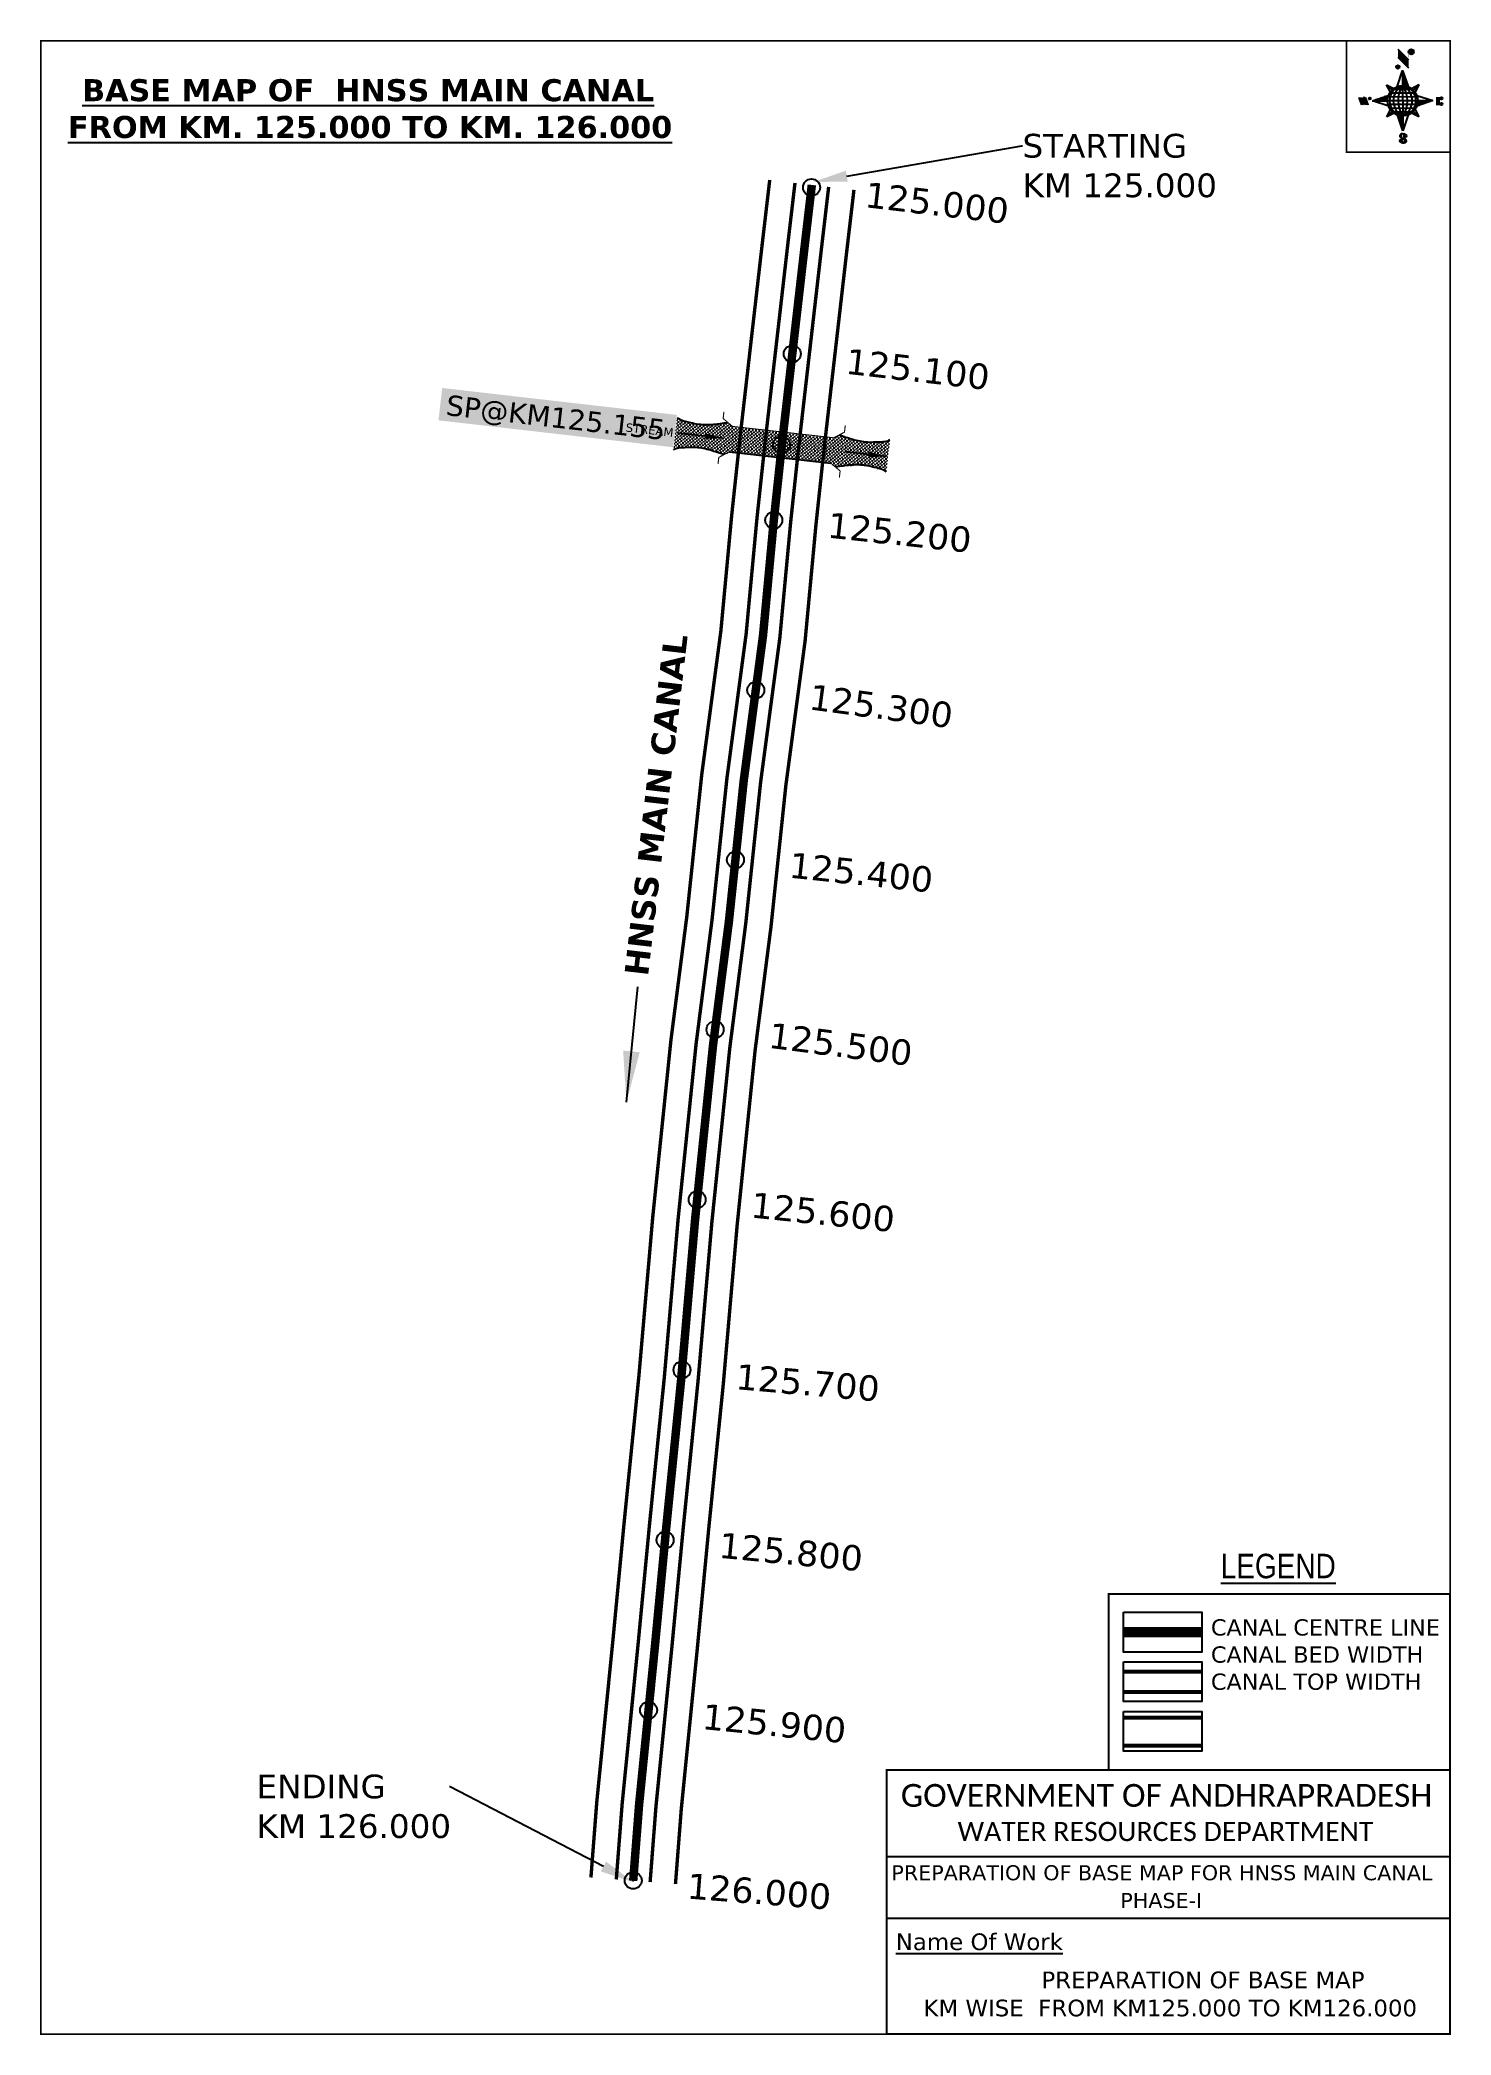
# Model space of a CAD drawing. Header units: inches. Extents: x 763280 to 764112, y 1698844 to 1700021.
import ezdxf
from ezdxf import colors
from ezdxf.entities.mleader import LeaderData, LeaderLine
from ezdxf.enums import TextEntityAlignment as Align
from ezdxf.math import Vec2, Vec3

# ---------------------------------------------------------------- set-up
doc = ezdxf.new("R2010")
doc.units = ezdxf.units.IN
doc.header["$MEASUREMENT"] = 0
doc.header["$PDMODE"] = 32
doc.header["$PDSIZE"] = 10
doc.linetypes.add('HIDDEN2', pattern=[0.1875, 0.125, -0.0625])
for name, color, linetype in [('AQUADUCT', 1, 'Continuous'), ('bord', 1, 'Continuous'), ('CANAL1', 1, 'Continuous'), ('CSMark', 72, 'Continuous'), ('DCBMS', 232, 'Continuous'), ('PAGE', 7, 'Continuous'), ('STRUCTURE', 5, 'Continuous'), ('TEXT', 7, 'Continuous')]:
    doc.layers.add(name, color=color, linetype=linetype)
doc.styles.add('ARIALN', font='ARIALN_1.TTF')
doc.styles.get("Standard").update_dxf_attribs({"font": 'verdana_0.ttf'})
doc.dimstyles.get("Standard").update_dxf_attribs({"dimtxt": 0.18, "dimasz": 0.18, "dimexe": 0.18, "dimexo": 0.0625, "dimgap": 0.09, "dimtad": 0, "dimtih": 1, "dimtoh": 1, "dimdec": 4, "dimzin": 0, "dimdsep": 46, "dimtxsty": 'Standard', "dimcen": 0.09, "dimadec": 0, "dimazin": 0, "dimtfac": 1, "dimtdec": 4, "dimtofl": 0, "dimtmove": 0, "dimatfit": 3, "dimfxl": 0, "dimtolj": 1, "dimtzin": 0, "dimarcsym": 0})
pattern_1 = [(267.2971131487395, (-8720374.9383359, 50637915.13839893), (10.53672553373347, -0.4974314379093613), [])]
pattern_2 = [(357.2971131487395, (-8720374.9383359, 50637915.13839893), (0.4974314379093601, 10.53672553373348), [])]

# ---------------------------------------------------------------- blocks, each defined once
blk = doc.blocks.new('*X16')
at = {"color": 0, "linetype": 'Continuous'}
for p, q in [((6321.563175437702, 239.2074203663178), (6322.581924588794, 240.2261695174094)), ((6321.571094283617, 239.3921159075293), (6322.524536642279, 240.3455582661906)), ((6321.579013129532, 239.5768114487408), (6322.467148695763, 240.4649470149719)), ((6321.586931975447, 239.7615069899523), (6322.409760749248, 240.5843357637531)), ((6321.594850821361, 239.9462025311638), (6322.352372802732, 240.7037245125344)), ((6321.602769667276, 240.1308980723753), (6322.294984856217, 240.8231132613157)), ((6321.610688513191, 240.3155936135868), (6322.322610836808, 241.0275159372032)), ((6321.618607359106, 240.5002891547983), (6322.339575221931, 241.2212570176224)), ((6321.670405508729, 239.1378737420482), (6322.639312535309, 240.1067807686281)), ((6321.756101028845, 239.046792566867), (6322.694551492757, 239.9852430307802)), ((6321.767025283511, 240.8254837745006), (6322.356539607053, 241.4149980980416)), ((6321.841796548961, 238.9557113916858), (6322.784401525116, 239.8983163678416)), ((6321.927492069076, 238.8646302165046), (6322.874251557474, 239.8113897049031)), ((6322.013187589191, 238.7735490413234), (6322.964101589832, 239.7244630419646)), ((6322.075863133939, 241.3110983202248), (6322.373503992176, 241.6087391784607)), ((6322.098883109306, 238.6824678661422), (6323.053951622191, 239.637536379026)), ((6322.184578629423, 238.591386690961), (6323.143801654548, 239.5506097160875)), ((6322.270274149538, 238.5003055157798), (6323.233651686906, 239.463683053149)), ((6322.405772691616, 238.4590273625623), (6323.316199320379, 239.3694539913255)), ((6322.536564177177, 238.4130421528257), (6323.436926723143, 239.3134046987925)), ((6322.667355662737, 238.3670569430892), (6323.557654125907, 239.2573554062594)), ((6322.798147148297, 238.3210717333527), (6323.67838152867, 239.2013061137264)), ((6322.928938633857, 238.2750865236161), (6323.799108931434, 239.1452568211934)), ((6323.059730119417, 238.2291013138795), (6323.919836334197, 239.0892075286604)), ((6323.190521604977, 238.183116104143), (6324.040563736961, 239.0331582361274)), ((6323.334898284248, 238.1507160881169), (6324.161291139725, 238.9771089435944)), ((6323.500484499982, 238.1395256085544), (6324.282018542488, 238.9210596510615)), ((6323.666070715716, 238.1283351289918), (6324.389078986148, 238.8513433994243)), ((6323.83165693145, 238.1171446494292), (6324.558435473549, 238.8439231915289)), ((6324.097210919775, 238.2059219424567), (6324.727791960951, 238.8365029836336)), ((6324.341779298861, 238.2737136262468), (6324.897148448353, 238.8290827757383)), ((6324.586347677948, 238.341505310037), (6325.066504935754, 238.821662567843)), ((6324.830916057034, 238.4092969938271), (6325.235861423155, 238.8142423599477)), ((6325.075484436121, 238.4770886776172), (6325.405217910557, 238.8068221520524)), ((6325.401209342145, 238.6260368883443), (6325.574574397958, 238.7994019441571))]:
    blk.add_line(p, q, dxfattribs=at)
blk = doc.blocks.new('*X15')
at = {"color": 0, "linetype": 'Continuous'}
for p, q in [((6324.425409812192, 240.3018877878409), (6324.530098087213, 240.4065760628617)), ((6324.560821561592, 240.2605228419445), (6324.762767368324, 240.4624686486762)), ((6324.696233310992, 240.2191578960481), (6324.995436649435, 240.5183612344908)), ((6324.831645060392, 240.1777929501517), (6325.228105930546, 240.5742538203053)), ((6324.967056809793, 240.1364280042552), (6325.451206401633, 240.6205775960956)), ((6325.102468559193, 240.0950630583588), (6325.626700194168, 240.619294693334)), ((6325.231508829004, 240.0473266328736), (6325.802193986703, 240.6180117905725)), ((6325.335045025791, 239.9740861343645), (6325.976788801136, 240.6158299097086)), ((6325.438581222579, 239.9008456358553), (6326.100204563527, 240.5624689768027)), ((6325.542117419366, 239.8276051373462), (6326.223620325917, 240.5091080438968)), ((6325.645653616154, 239.754364638837), (6326.347036088308, 240.455747110991)), ((6325.749189812941, 239.6811241403279), (6326.470451850699, 240.4023861780851)), ((6325.852726009729, 239.6078836418188), (6326.593867613089, 240.3490252451792)), ((6325.951486090436, 239.5298670272285), (6326.71728337548, 240.2956643122733)), ((6326.036566250415, 239.4381704919113), (6326.840699137871, 240.2423033793674)), ((6326.121646410395, 239.346473956594), (6326.964114900262, 240.1889424464615)), ((6326.206726570374, 239.2547774212767), (6327.055858370612, 240.1039092215148)), ((6326.291806730354, 239.1630808859595), (6327.135785134496, 240.0070592901021)), ((6326.376886890333, 239.0713843506422), (6327.21571189838, 239.9102093586895)), ((6326.461967050313, 238.9796878153249), (6327.295638662264, 239.8133594272769)), ((6326.547047210292, 238.8879912800077), (6327.375565426148, 239.7165094958642)), ((6326.632127370272, 238.7962947446904), (6327.455492190032, 239.6196595644516)), ((6326.717207530251, 238.7045982093731), (6327.535418953916, 239.5228096330389)), ((6326.788410008449, 236.4777036487165), (6327.354219516036, 237.0435131563033)), ((6326.792225928501, 238.6028399123283), (6327.6153457178, 239.4259597016263)), ((6326.838137672734, 238.4719749612643), (6327.695272481684, 239.3291097702136)), ((6326.884049416966, 238.3411100102004), (6327.775199245568, 239.2322598388009)), ((6326.916746160023, 236.7828164955863), (6327.582476853365, 237.4485471889285)), ((6326.9299611612, 238.2102450591364), (6327.853734496604, 239.1340183945408)), ((6326.975872905432, 238.0793801080725), (6327.849127438164, 238.952634640804)), ((6327.003134980726, 237.9298654880686), (6327.844520379724, 238.7712508870673)), ((6327.012515933215, 237.7624697452613), (6327.839913321284, 238.5898671333306)), ((6327.021896885704, 237.5950740024541), (6327.835306262844, 238.4084833795939)), ((6327.031277838193, 237.4276782596467), (6327.830699204404, 238.2270996258572)), ((6327.040658790683, 237.2602825168395), (6327.826092145964, 238.0457158721205)), ((6327.045082311595, 237.087929342456), (6327.810734190693, 237.8535812215537))]:
    blk.add_line(p, q, dxfattribs=at)
blk = doc.blocks.new('H')
at = {"layer": 'bord', "extrusion": (0.0004278845142637609, 0.00479197890903182, 0.9999884268595202)}
h = blk.add_hatch(dxfattribs=at)
h.set_pattern_fill('LINE', color=8, scale=84.38768555040302, angle=-2.702886851260515, style=0)
h.set_pattern_definition(pattern_2)
h.paths.add_polyline_path([(-492.4668010775931, 785.5898788240738, -0.090992046448718), (-447.9625593584497, 775.2324968557805), (-486.4976985411486, 912.0312741750386)])
h = blk.add_hatch(dxfattribs=at)
h.set_pattern_fill('LINE', color=8, scale=84.38768555040302, angle=-92.70288685126052, style=0)
h.set_pattern_definition(pattern_1)
h.paths.add_polyline_path([(-624.8772989658173, 665.1175860036165, -0.09099204644210665), (-614.5199170010164, 709.6218277204316), (-751.3186943142209, 671.0866885515861)])
h = blk.add_hatch(dxfattribs=at)
h.set_pattern_fill('LINE', color=8, scale=84.38768555040302, angle=-2.702886851260515, style=0)
h.set_pattern_definition(pattern_2)
h.paths.add_polyline_path([(-504.4050061509479, 532.7070881242398, -0.090992046448718), (-548.909247870557, 543.064470092766), (-510.3741086877417, 406.2656927765347)])
h = blk.add_hatch(dxfattribs=at)
h.set_pattern_fill('LINE', color=8, scale=84.38768555040302, angle=-92.70288685126052, style=0)
h.set_pattern_definition(pattern_1)
h.paths.add_polyline_path([(-245.5531129193259, 647.210278397426), (-371.9945082624909, 653.17938094493, -0.09099204644878103), (-382.3518902289215, 608.6751392250881)])
at = {"layer": 'bord', "extrusion": (0.0004278845142637604, 0.00479197890903182, 0.9999884268595203)}
for p, q in [((-519.3860571105615, 1020.408509141766, -1216.824464901347), (-434.678793075087, 927.3084467682056, -1216.414571548796)), ((-516.2384251924814, 1087.08582315594, -1217.145331720205), (-431.5311611755169, 993.9857607749291, -1216.735438367611)), ((-538.2690597721958, 773.6536562892143, -1215.633927328097), (-487.0181812191731, 906.212239655666, -1216.291082326422)), ((-487.0181812191731, 906.212239655666, -1216.291082326422), (-492.9870239489828, 779.7722960542887, -1215.682623766277)), ((-487.0181812191731, 906.212239655666, -1216.291082326422), (-448.4827650671941, 769.4150330077391, -1215.652034309381)), ((-864.6667208376457, 700.9117660832126, -1215.145683569252), (-846.8602190883248, 637.7003116968554, -1214.850391321915)), ((-846.885899517627, 700.0723706756253, -1215.149269383754), (-829.079397758178, 636.8609162860084, -1214.853977136408)), ((-829.1050781964441, 699.2329752675723, -1215.152855198257), (-811.2985764592304, 636.0215208844747, -1214.857562950931)), ((-829.1050781964441, 699.2329752675723, -1215.152855198257), (-811.3242568973801, 698.393579858588, -1215.156441012743)), ((-811.3242568973801, 698.393579858588, -1215.156441012743), (-793.5177551378147, 635.1821254740935, -1214.861148765422)), ((-751.8386587080895, 665.2704204607289, -1215.023166955395), (-615.0399729244527, 703.8051171880215, -1215.266361263119)), ((-626.736305744329, 793.7732813858893, -1215.692487060367), (-566.811349663476, 760.1895317081362, -1215.557193835181)), ((-626.736305744329, 793.7732813858893, -1215.692487060367), (-584.1428260545363, 746.9596384149045, -1215.486379775655)), ((-598.946746484784, 730.9517588270828, -1215.4033350249), (-626.736305744329, 793.7732813858893, -1215.692487060367)), ((-421.3357812265749, 753.3219341966324, -1215.586531535218), (-358.5136001041974, 781.1110481221694, -1215.746578873753)), ((-358.5136001041974, 781.1110481221694, -1215.746578873753), (-405.3276889660046, 738.5181495659053, -1215.522440984547)), ((-358.5136001041974, 781.1110481221694, -1215.746578873753), (-392.0976094479556, 721.1868434431963, -1215.445049781629)), ((-378.6332729603746, 692.6448510554619, -1215.314036820931), (-246.0730746499612, 641.3942844460253, -1215.12516345687)), ((-213.4791469212505, 669.2951450282708, -1215.272811938016), (-216.710715676134, 600.8397693103179, -1214.943388670676)), ((-751.8386587080895, 665.2704204607289, -1215.023166955395), (-625.3972626964678, 659.3013864478562, -1215.048666080719)), ((-619.2784603905748, 614.0198538512923, -1214.834293591338), (-751.8386587080895, 665.2704204607289, -1215.023166955395)), ((-639.398133254319, 525.5536567845847, -1214.401751538512), (-605.8141239105607, 585.4778614635579, -1214.703280630637)), ((-639.398133254319, 525.5536567845847, -1214.401751538512), (-592.5840443923953, 568.1465553403832, -1214.625889427719)), ((-576.5759521321743, 553.3427707091905, -1214.561798877043), (-639.398133254319, 525.5536567845847, -1214.401751538512)), ((-510.8935521394596, 400.4524652508553, -1213.857248085843), (-549.4289682914387, 537.2496718976181, -1214.496296102879)), ((-459.6426735860878, 533.0110486173071, -1214.514403084168), (-510.8935521394596, 400.4524652508553, -1213.857248085843)), ((-504.9247094094171, 526.8924088519998, -1214.465706645989), (-510.8935521394596, 400.4524652508553, -1213.857248085843)), ((-371.1754276144202, 512.8914235194679, -1214.455843351893), (-431.1003836950404, 546.475173198618, -1214.591136577086)), ((-371.1754276144202, 512.8914235194679, -1214.455843351893), (-413.7689073036308, 559.7050664918497, -1214.661950636613)), ((-398.9649868734996, 575.7129460782744, -1214.74499538736), (-371.1754276144202, 512.8914235194679, -1214.455843351893)), ((-246.0730746499612, 641.3942844460253, -1215.12516345687), (-382.8717604242847, 602.859587718267, -1214.881969149149)), ((-372.5144706616993, 647.363318458898, -1215.099664331546), (-246.0730746499612, 641.3942844460253, -1215.12516345687)), ((-197.1518122339039, 599.9164343632292, -1214.947333066632), (-193.9202434780891, 668.3718100786209, -1215.276756333961))]:
    blk.add_line(p, q, dxfattribs=at)
at = {"layer": 'bord', "color": 8, "linetype": 'ByBlock', "extrusion": (0.0004278845142637604, 0.00479197890903182, 0.9999884268595203)}
for p, q in [((-375.037429585529, 679.1629559395369, -1215.250969739694), (-619.8901498829364, 690.7217333998997, -1215.201589898729)), ((-386.4701403837535, 711.3830894059502, -1215.400477790083), (-605.4730712235323, 721.7215742594562, -1215.35631111762)), ((-410.8462962137419, 744.2142448802479, -1215.547375515144), (-578.1125475389999, 752.110393114388, -1215.51364266185)), ((-492.9872379411827, 779.772306161467, -1215.682623723144), (-504.9247094094171, 526.8924088519998, -1214.465706645989)), ((-372.5145726100891, 647.3634304928128, -1215.099664824794), (-625.3973747401615, 659.3012845208868, -1215.048665544341)), ((-378.0217974673142, 615.9429816137999, -1214.946740470406), (-622.87451776542, 627.5017590741627, -1214.897360629442)), ((-392.4388761268347, 584.9431407540105, -1214.792019251512), (-611.441806967312, 595.2816256079823, -1214.747852579053)), ((-419.7993998112506, 554.5543218990788, -1214.634687707282), (-587.06565113744, 562.4504701336846, -1214.600954853988))]:
    blk.add_line(p, q, dxfattribs=at)
at = {"layer": 'bord', "extrusion": (0.0004278845142637604, 0.00479197890903182, 0.9999884268595203)}
for points, const_width, elevation in [([(-522.0131121619479, 959.550775259228), (-515.7175743466119, 1092.906934415961)], 1.60540055982536, -1212.142843617219), ([(-434.158262363472, 933.1277235058805), (-427.8627245295095, 1066.483882669366)], 1.60540055982536, -1212.142843617219), ([(-870.0736340994383, 707.00824508073), (-846.3658724653925, 705.889038352192)], 0.6421602239301444, -1212.142843617219), ([(-828.5594987093612, 642.676858191162), (-820.953748198869, 677.9586989512691)], 0.6421602239301444, -1212.142843617223), ([(-792.9978562549747, 640.9980480956772), (-781.589230506466, 693.9208092413096)], 0.6421602239301444, -1212.142843617218), ([(-222.7385766651839, 675.5731321041832), (-173.8413183107752, 673.2647682324088)], 0.7063762463231584, -1212.142843617221), ([(-828.5594987093612, 642.6768581911618), (-855.2307305332708, 643.935965762368)], 0.6421602239301444, -1212.142843617219), ([(-810.7786774830411, 641.8374531447001), (-784.1074456587239, 640.5783455765209)], 0.6421602239301444, -1212.142843617222), ([(-177.0730277270245, 604.8086065300355), (-225.9702860934822, 607.1169704015771)], 0.7063762463231584, -1212.142843617222), ([(-194.785239975681, 644.8497587676384), (-185.0057882997701, 644.3880859934699)], 0.7063762463231584, -1212.14284361722)]:
    blk.add_lwpolyline(points, dxfattribs=dict(at, const_width=const_width, elevation=elevation))
for points, const_width, elevation in [([(-413.6616245851993, 1073.140134249887, 1), (-397.6117714248124, 1057.729118476532, 1)], 22.25077962579039, -1212.14284361722), ([(-530.3419430367337, 949.5474510251247, 1), (-519.6420409089901, 939.2734405104861, 1)], 14.83385308386026, -1212.142843617223), ([(-775.9087905502321, 696.5833098740303, 1), (-769.4888492682775, 690.418903565154, 1)], 8.900311850316152, -1212.142843617216), ([(-180.1423226412179, 617.9784816729323, 1), (-173.0803872516442, 611.1976347345654, 1)], 9.790343035347762, -1212.142843617219), ([(-177.8339587833615, 666.8757400336997, 1), (-170.7720233739972, 660.0948930920731, 1)], 9.790343035347762, -1212.142843617223), ([(-489.8397168474219, 361.7280028313068, 1), (-498.0671858660056, 369.1142257457323, 1)], 11.05656073458609, -1212.142843617215), ([(-525.1949096693778, 321.5505605205689, 1), (-533.4223786795214, 328.9367834347616, 1)], 11.05656073458609, -1212.142843617218)]:
    blk.add_lwpolyline(points, format="xyb", close=True, dxfattribs=dict(at, const_width=const_width, elevation=elevation))
for points, elevation in [([(-537.0436544864716, 317.3909783906986), (-530.686771839954, 310.4778530870033), (-519.7848077441001, 306.8033377354246), (-504.8555995545785, 306.8996049665207), (-493.8614930827366, 309.9751672386152), (-486.3299612487816, 317.6739007300386), (-486.5193926708707, 325.7780890813514), (-490.6180678635317, 333.2605072774198), (-493.5031616341619, 336.2254691210802), (-502.816804350885, 340.8534958871466), (-522.4580017436219, 347.2728260433129), (-530.4257294404489, 351.5824209563287), (-533.6858260648524, 354.5525017987891), (-537.4013079778782, 362.629807892173), (-536.9549017110166, 373.3508360361672), (-530.0284934418471, 380.6827556172281), (-520.0052991440441, 384.0716307398478), (-503.5000552259427, 384.2213990291513), (-492.5323047870551, 379.8708521119993), (-487.1463343054379, 373.2710396641844)], -1212.142843617219), ([(-522.4539065143929, 347.5728294925347), (-526.1949835211592, 353.7751140225195), (-527.7518298353394, 360.6227161141025), (-527.9156661629893, 370.6019260344024), (-525.8991041315983, 375.4503632916039), (-521.3202371541029, 381.1640017041664), (-514.5251386848048, 384.3718976443916)], -1212.142843617221), ([(-504.8555995545785, 306.8996049665207), (-499.0047943263154, 312.3708361831504), (-496.9585419834797, 319.3942984564654), (-497.4612851235933, 326.5275708001649), (-501.2415295758961, 335.3559093211365), (-509.2361390522836, 343.1915685721062)], -1212.142843617219)]:
    blk.add_lwpolyline(points, dxfattribs=dict(at, elevation=elevation))
for centre, radius in [((-405.6366979898718, 1065.434626361347, -1212.142843617228), 22.25077962579068), ((-524.9919919744626, 944.4104457636145, -1212.142843617225), 14.83385308386045), ((-772.6988199003781, 693.5011067149355, -1212.142843617225), 8.900311850316273), ((-498.4359036135794, 659.1484834742021, -1212.142843617229), 126.5822129822759), ((-176.6113549475952, 614.5880582008385, -1212.142843617227), 9.7903430353479), ((-174.3029910778062, 663.4853165630027, -1212.142843617225), 9.7903430353479), ((-493.9534513636986, 365.4211142832808, -1212.142843617226), 11.05656073458623), ((-529.3086441806488, 325.2436719765011, -1212.142843617227), 11.05656073458623)]:
    blk.add_circle(centre, radius, dxfattribs=at)
at = {"layer": 'bord', "color": 8, "linetype": 'ByBlock', "extrusion": (0.0004278845142637604, 0.00479197890903182, 0.9999884268595203)}
for centre, radius, start, end in [((-481.5018944916621, 658.3490694805806, -1212.142843617225), 127.7124113124745, 94.925359787212, 259.6690604518324), ((-436.7958279077627, 656.2386032006533, -1212.142843617224), 140.8227119427793, 113.2864437035868, 241.3079765329169), ((-315.8862391595549, 650.5307512261786, -1212.142843617227), 222.3100112361417, 142.5891607921548, 212.0052594442485), ((-560.0761933124097, 662.0583738566748, -1212.142843617224), 140.8227119427793, 293.2864437035868, 61.30797653291689), ((-680.9857820597445, 667.7662258302183, -1212.142843617228), 222.3100112361417, 322.5891607921548, 32.00525944424854), ((-515.3701267285685, 659.9479075753505, -1212.142843617227), 127.7124113124745, 274.925359787212, 79.66906045183244)]:
    blk.add_arc(centre, radius, start, end, dxfattribs=at)
at = {"layer": 'bord', "extrusion": (0.0004278845142637604, 0.00479197890903182, 0.9999884268595203)}
for points in [[(-515.7175743148887, 1092.906934417125, -1212.142843617227), (-431.0104934413977, 999.8058030862261, -1212.142843617227), (-518.8653432401063, 1026.22885483189, -1212.142843617227), (-434.1582623484545, 933.1277235084416, -1212.142843617227)], [(-864.1466936911305, 706.7284433981881, -1212.142843617225), (-846.3658724649268, 705.889038353589, -1212.142843617225), (-846.34031992468, 643.5162632348297, -1212.142843617225), (-828.5594986876497, 642.6768581867381, -1212.142843617225)], [(-828.5850512369768, 705.049633307593, -1212.142843617229), (-810.804230031204, 704.2102282608984, -1212.142843617229), (-810.778677482168, 641.8374531481927, -1212.142843617229), (-792.9978562541016, 640.9980480994025, -1212.142843617229)], [(-193.4002216503151, 674.1881137788835, -1212.142843617225), (-196.6319310673212, 605.7319520774413, -1212.142843617225), (-212.9591249906118, 675.1114593302475, -1212.142843617225), (-216.1908344065701, 606.6552976257785, -1212.142843617225)]]:
    blk.add_solid(points, dxfattribs=at)
at = {"layer": 'bord', "extrusion": (0.0004278845142637604, 0.00479197890903182, 0.9999884268595203), "xscale": 7.977342409717546, "yscale": 7.977342408231451, "zscale": 7.977342408476333, "rotation": 138.0840426661453}
for name, p in [('*X15', (38300.50170925955, -31929.38484708802, -1212.14284361722)), ('*X16', (38314.39702652739, -31950.87734303279, -1212.142843617221))]:
    blk.add_blockref(name, p, dxfattribs=at)
blk = doc.blocks.new('SP')
at = {"layer": 'STRUCTURE'}
h = blk.add_hatch(dxfattribs=at)
h.set_pattern_fill('DASH', color=256, scale=8, style=0)
h.set_pattern_definition([(0, (0, 0), (1, 1), [1, -1])])
edge = h.paths.add_edge_path()
edge.add_spline(control_points=[(769825.6998846318, 1706742.149716115), (769825.2538849328, 1706741.843835173), (769823.8040903579, 1706740.84951941), (769820.9116115965, 1706740.271124796), (769817.0237254978, 1706739.724816793), (769811.4058651323, 1706738.909695662), (769803.9999883493, 1706739.727929385), (769798.3893081942, 1706740.999362314), (769795.6105873373, 1706741.629046613)], knot_values=[0, 0, 0, 0, 1.613557225511201, 5.245130249365884, 8.62497580946186, 13.47012412667009, 22.1902159530602, 30.74637742218671, 30.74637742218671, 30.74637742218671, 30.74637742218671], degree=3, periodic=0)
edge.add_line((769795.6105873375, 1706741.629046612), (769792.6105873379, 1706739.629046612))
edge.add_line((769792.6105873379, 1706739.629046612), (769732.6105873376, 1706739.629046612))
edge.add_line((769732.6105873376, 1706739.629046612), (769729.6105873374, 1706741.629046612))
edge.add_spline(control_points=[(769729.6105873374, 1706741.629046612), (769726.8509375289, 1706740.920438928), (769721.2787648587, 1706739.489647107), (769713.899210699, 1706738.460716713), (769708.2604048095, 1706739.11542709), (769704.3585304887, 1706739.550728751), (769701.4507450095, 1706740.04646792), (769699.9732063155, 1706740.999068337), (769699.5186717048, 1706741.292116404)], knot_values=[0, 0, 0, 0, 8.556161469055684, 17.27625329548356, 22.12140161274031, 25.50124717275726, 29.13282019658805, 30.74637742212953, 30.74637742212953, 30.74637742212953, 30.74637742212953], degree=3, periodic=0)
edge.add_line((769699.5186717048, 1706741.292116404), (769699.5186717048, 1706722.106659352))
edge.add_spline(control_points=[(769699.5212900428, 1706722.10837711), (769699.9672897417, 1706722.414258052), (769701.4170843166, 1706723.408573815), (769704.3095630779, 1706723.986968429), (769708.1974491772, 1706724.533276432), (769713.8153095418, 1706725.348397563), (769721.2211863253, 1706724.530163841), (769726.8318664806, 1706723.258730911), (769729.6105873373, 1706722.629046612)], knot_values=[0, 0, 0, 0, 1.613557225511201, 5.245130249365884, 8.62497580946186, 13.47012412667009, 22.1902159530602, 30.74637742218671, 30.74637742218671, 30.74637742218671, 30.74637742218671], degree=3, periodic=0)
edge.add_line((769729.610587337, 1706722.629046612), (769732.6105873372, 1706724.629046612))
edge.add_line((769732.6105873372, 1706724.629046612), (769792.6105873372, 1706724.629046612))
edge.add_line((769792.6105873372, 1706724.629046612), (769795.6105873372, 1706722.629046612))
edge.add_spline(control_points=[(769795.6105873372, 1706722.629046612), (769798.3702371457, 1706723.337654297), (769803.9424098157, 1706724.768446117), (769811.3219639753, 1706725.797376512), (769816.9607698652, 1706725.142666135), (769820.8626441859, 1706724.707364474), (769823.7704296648, 1706724.211625304), (769825.247968359, 1706723.259024888), (769825.7025029698, 1706722.965976821)], knot_values=[0, 0, 0, 0, 8.556161469055684, 17.27625329548356, 22.12140161274031, 25.50124717275726, 29.13282019658805, 30.74637742212953, 30.74637742212953, 30.74637742212953, 30.74637742212953], degree=3, periodic=0)
edge.add_line((769825.7025029698, 1706722.965976821), (769825.6998846318, 1706742.149716115))
h.paths.add_polyline_path([(769764.1611842603, 1706732.129046612, -1), (769761.0599904143, 1706732.129046612, -1)], flags=0)
h.paths.add_polyline_path([(769761.0599904143, 1706732.129046612, 1), (769764.1611842603, 1706732.129046612, 1)], flags=16)
at = {"layer": 'STRUCTURE', "const_width": 0.6280741461245082}
for points in [[(769726.6105873373, 1706747.629046612), (769726.6105873373, 1706743.629046612), (769732.6105873373, 1706739.629046612), (769792.6105873373, 1706739.629046612), (769798.6105873373, 1706743.629046612), (769798.6105873373, 1706747.629046612)], [(769726.6105873373, 1706716.629046612), (769726.6105873373, 1706720.629046612), (769732.6105873373, 1706724.629046612), (769792.6105873373, 1706724.629046612), (769798.6105873373, 1706720.629046612), (769798.6105873373, 1706716.629046612)]]:
    blk.add_lwpolyline(points, dxfattribs=at)
at = {"layer": 'STRUCTURE', "color": 3}
blk.add_lwpolyline([(769732.6105873373, 1706724.629046612), (769792.6105873373, 1706724.629046612)], dxfattribs=at)
blk.add_lwpolyline([(769732.6105873373, 1706724.629046612), (769792.6105873373, 1706724.629046612)], dxfattribs=at)
at = {"layer": 'STRUCTURE', "color": 0}
blk.add_circle((769762.6105873373, 1706732.129046612), 1.550596922985278, dxfattribs=at)
at = {"layer": 'STRUCTURE'}
for points in [[(769699.5186717048, 1706741.292116404), (769700.9097938648, 1706740.474592058), (769704.4282628357, 1706739.575315278), (769707.783299273, 1706739.166553105), (769712.611174137, 1706738.757790932), (769721.284772164, 1706739.657067712), (769729.6105873374, 1706741.629046612)], [(769825.6998846318, 1706742.149716115), (769824.3326225362, 1706741.292883995), (769820.8412069769, 1706740.29371433), (769817.4991804758, 1706739.789517071), (769812.6849136075, 1706739.243351586), (769803.9892128682, 1706739.89511083), (769795.6105873373, 1706741.629046613)], [(769699.5212900428, 1706722.10837711), (769700.8885521383, 1706722.96520923), (769704.3799676977, 1706723.964378895), (769707.7219941987, 1706724.468576154), (769712.536261067, 1706725.014741639), (769721.2319618064, 1706724.362982395), (769729.6105873373, 1706722.629046612)], [(769825.7025029698, 1706722.965976821), (769824.3113808098, 1706723.783501166), (769820.7929118389, 1706724.682777947), (769817.4378754016, 1706725.09154012), (769812.6100005376, 1706725.500302293), (769803.9364025106, 1706724.601025512), (769795.6105873372, 1706722.629046612)]]:
    blk.add_spline(points, degree=3, dxfattribs=at)
at = {"layer": 'STRUCTURE', "color": 0}
blk.add_text('STREAM', height=5, dxfattribs=at).set_placement((769684.2926106098, 1706732.094091512), align=Align.MIDDLE_CENTER)
for points in [[(769727.4360020272, 1706732.129046612), (769700.7611537643, 1706732.129046612)], [(769824.3666876926, 1706732.129046612), (769800.5131945858, 1706732.129046612)]]:
    blk.add_leader(points, dimstyle='Standard', override={"dimasz": 10, "dimgap": 0.09, "dimtad": 0}, dxfattribs=at)

msp = doc.modelspace()

# ---------------------------------------------------------------- linework, layer by layer
at = {"color": 3}
for p in [(763734.6294316609, 1699933.743830433), (763723.2834464745, 1699835.5975418), (763712.38, 1699737.527), (763701.7377565311, 1699637.307193721), (763689.726932759, 1699537.234915693), (763677.7211946257, 1699437.158576976), (763667.1768240533, 1699336.914396161), (763658.2293398854, 1699236.513585215), (763648.2527895634, 1699136.20910647), (763638.5136135245, 1699035.880941561), (763629.4828241672, 1698935.492420183)]:
    msp.add_point(p, dxfattribs=at)
at = {"layer": 'CANAL1', "color": 200, "const_width": 2}
for points in [[(763709.9695839047, 1699938.105401305), (763705.6624074527, 1699901.373878436), (763692.3390375446, 1699785.188566877), (763687.50425461, 1699740.022018668), (763681.1492049991, 1699672.100124299), (763669.8402085372, 1699587.153867241), (763661.072104766, 1699503.802843797), (763651.6612549324, 1699430.500857085), (763641.022258212, 1699326.958808716), (763632.8071182974, 1699232.760271481), (763624.2102335384, 1699147.439661164), (763617.4651691135, 1699076.6994978), (763608.0292018207, 1698982.201502854), (763604.5440589506, 1698937.249916041)], [(763759.6293349984, 1699932.282247408), (763755.3295925471, 1699895.614121564), (763742.0349624555, 1699779.679433123), (763737.25574539, 1699735.031981332), (763730.8407950009, 1699666.469875701), (763719.4937914629, 1699581.238132759), (763710.737895234, 1699498.003156203), (763701.3347450676, 1699424.761142915), (763690.799741788, 1699322.231191284), (763682.5888817024, 1699228.081728519), (763673.9717664614, 1699142.560338836), (763667.2288308867, 1699071.8425022), (763657.8367981792, 1698977.784497146), (763654.3944565464, 1698933.384963321)]]:
    msp.add_lwpolyline(points, dxfattribs=at)
at = {"layer": 'CANAL1', "color": 5, "const_width": 2}
for points in [[(763724.8675092328, 1699936.358455136), (763720.5625629871, 1699899.645951427), (763707.2478150161, 1699783.535826735), (763702.4297018446, 1699738.525007472), (763696.0566819996, 1699670.411049719), (763684.7362834151, 1699585.379146897), (763675.9718419064, 1699502.062937519), (763666.5633019725, 1699428.77894283), (763655.9555032853, 1699325.540523492), (763647.74164732, 1699231.356708604), (763639.1386934187, 1699145.9758645), (763632.3942676494, 1699075.242399161), (763622.9714807291, 1698980.87640115), (763619.4991782295, 1698936.090430225)], [(763639.4393372675, 1698934.544449137), (763642.8945192709, 1698979.10959885), (763652.2997323507, 1699073.299600838), (763659.0433065811, 1699144.0241355), (763667.65435268, 1699229.485291396), (763675.8664967146, 1699323.649476508), (763686.4326980276, 1699426.48305717), (763695.8381580934, 1699499.74306248), (763704.5977165848, 1699583.012853102), (763715.9333180004, 1699668.158950281), (763722.3302981554, 1699736.528992528), (763727.126184984, 1699781.332173266), (763740.4294370128, 1699897.342048573), (763744.7314096704, 1699934.029193577)]]:
    msp.add_lwpolyline(points, dxfattribs=at)
at = {"layer": 'CANAL1', "color": 1, "linetype": 'HIDDEN2', "ltscale": 100, "const_width": 5}
msp.add_lwpolyline([(763734.7994594516, 1699935.193824357), (763730.4959999999, 1699898.494), (763717.187, 1699782.434), (763712.38, 1699737.527), (763705.995, 1699669.285), (763694.667, 1699584.196), (763685.905, 1699500.903), (763676.498, 1699427.631), (763665.911, 1699324.595), (763657.698, 1699230.421), (763649.0909999999, 1699145), (763642.3470000001, 1699074.271), (763632.933, 1698979.993), (763629.4692577485, 1698935.317439681)], dxfattribs=at)
at = {"layer": 'CANAL1', "color": 1, "linetype": 'HIDDEN2', "ltscale": 100, "const_width": 6, "elevation": -0.3553708883178652}
msp.add_lwpolyline([(763964.6901945038, 1699081.949617568), (763918.6563576107, 1699081.949617568)], dxfattribs=at)
at = {"layer": 'CANAL1', "color": 5, "const_width": 2.4, "elevation": -0.3553708883178652}
for points in [[(763964.6901945038, 1699058.683139285), (763918.6563576107, 1699058.683139285)], [(763964.6901945038, 1699046.683139285), (763918.6563576107, 1699046.683139285)]]:
    msp.add_lwpolyline(points, dxfattribs=at)
at = {"layer": 'CANAL1', "color": 200, "const_width": 2.4, "elevation": -0.3553708883178652}
for points in [[(763964.6901945038, 1699031.466621103), (763918.6563576107, 1699031.466621103)], [(763964.6901945038, 1699014.979246499), (763918.6563576107, 1699014.979246499)]]:
    msp.add_lwpolyline(points, dxfattribs=at)
at = {"layer": 'PAGE', "const_width": 1}
msp.add_lwpolyline([(763280.1366844537, 1700020.204317929), (763280.1366844537, 1698844.932889357), (764111.1366844537, 1698844.932889357), (764111.1366844537, 1700020.204317929), (763280.1366844537, 1700020.204317929)], dxfattribs=at)
at = {"layer": 'PAGE'}
for points, const_width in [([(764111.1366844537, 1700020.204317929), (764050.0418914373, 1700020.204317929), (764050.0418914373, 1699954.455411691), (764111.1366844537, 1699954.455411691)], 1), ([(764111.1366844537, 1699000.574634624), (763909.8485366673, 1699000.574634624), (763909.8485366673, 1699104.377736834), (764111.1366844537, 1699104.377736834)], 1.2), ([(763778.9920014521, 1699000.574634624), (764111.1366844537, 1699000.574634624), (764111.1366844537, 1698844.932889357), (763778.9920014521, 1698844.932889357)], 1.2)]:
    msp.add_lwpolyline(points, close=True, dxfattribs=dict(at, const_width=const_width))
at = {"layer": 'PAGE', "elevation": -0.3553708883178652}
for points in [[(763918.6563576107, 1699093.708402968), (763964.6901945038, 1699093.708402968), (763964.6901945038, 1699070.190832168), (763918.6563576107, 1699070.190832168)], [(763918.6563576107, 1699064.441924685), (763964.6901945038, 1699064.441924685), (763964.6901945038, 1699040.924353885), (763918.6563576107, 1699040.924353885)], [(763918.6563576107, 1699035.175446402), (763964.6901945038, 1699035.175446402), (763964.6901945038, 1699011.657875602), (763918.6563576107, 1699011.657875602)]]:
    msp.add_lwpolyline(points, close=True, dxfattribs=at)
at = {"layer": 'PAGE'}
for points in [[(763778.9920014521, 1698949.587813791), (764111.1366844537, 1698949.587813791)], [(763778.9920014521, 1698913.22778564), (764111.1366844537, 1698913.22778564)]]:
    msp.add_lwpolyline(points, dxfattribs=at)
at = {"layer": 'STRUCTURE', "color": 0}
msp.add_point((763717, 1699782), dxfattribs=at)

# ---------------------------------------------------------------- block references
at = {"layer": 'AQUADUCT', "color": 1, "xscale": 0.0703495379661093, "yscale": 0.07034953800030053, "zscale": 0.07034953795990817, "rotation": 3.078330607406165}
msp.add_blockref('H', (764120.7541460561, 1699940.79593585, 85.37877273951607), dxfattribs=at)
at = {"layer": 'STRUCTURE', "color": 0, "rotation": 353.5772664715068}
msp.add_blockref('SP', (-192134.843653016, 89870.11111808171), dxfattribs=at)

# ---------------------------------------------------------------- texts
at = {"layer": 'CANAL1', "insert": (763624.1439634691, 1699468.9479192), "char_height": 13.99999999999999, "width": 205.1285829415714, "attachment_point": 1, "rotation": 83.35059858360387}
msp.add_mtext('\\pi0.96322;{\\fVerdana|b1|i0|c0|p34;HNSS MAIN CANAL}', dxfattribs=at)
at = {"layer": 'CSMark', "color": 1}
for s, rotation, p in [('125.000', 353.3119788313548, (763766.3616525896, 1699929.590444234)), ('125.100', 353.4582694760988, (763755.0127852837, 1699831.408481329)), ('125.200', 353.8901268955819, (763744.2694383574, 1699734.786316107)), ('125.300', 352.4167356423451, (763733.5107760826, 1699633.481512193)), ('125.400', 353.9948604582166, (763721.5957677087, 1699534.309551466)), ('125.500', 352.6841204121454, (763709.5755719809, 1699433.978549648)), ('125.600', 354.1334174584895, (763699.0369373488, 1699333.913283483)), ('125.700', 355.0157929133163, (763690.0191532895, 1699232.710758594)), ('125.800', 354.553321316885, (763680.1192568018, 1699133.286510044)), ('125.900', 354.2977098207851, (763670.3157245613, 1699032.305455811)), ('126.000', 355.5666671284345, (763661.3362530106, 1698932.363298497))]:
    msp.add_text(s, height=15, rotation=rotation, dxfattribs=at).set_placement(p, align=Align.MIDDLE_LEFT)
at = {"layer": 'PAGE', "extrusion": (0.000201441454039347, 0.004806825185374127, 0.9999884268595203), "style": 'ARIALN'}
msp.add_text('%%ULEGEND', height=14.4, rotation=359.9999445040718, dxfattribs=at).set_placement((764009.7864060256, 1699100.538972695, 8321.280421167208), align=Align.MIDDLE)
at = {"layer": 'PAGE', "extrusion": (0.000201441454039347, 0.004806825185374127, 0.9999884268595202)}
msp.add_text('PREPARATION OF BASE MAP FOR HNSS MAIN CANAL', height=8.877830072559751, rotation=359.9999445040718, dxfattribs=at).set_placement((763781.6801852254, 1698915.267652324, 8320.343892918176))
msp.add_text('PHASE-I', height=8.877830072559751, rotation=359.9999445040718, dxfattribs=at).set_placement((763940.8012577349, 1698903.35582551, 8320.293117329931), align=Align.MIDDLE_CENTER)
at = {"layer": 'PAGE', "extrusion": (0.000201441454039347, 0.004806825185374127, 0.9999884268595203)}
msp.add_text('%%UName Of Work', height=9.8219646373423, rotation=359.9999445040718, dxfattribs=at).set_placement((763784.2953118793, 1698874.093638485, 8319.00760412864))
for s, p in [('PREPARATION OF BASE MAP', (763965.4305663805, 1698856.525913777, 8319.085777281467)), ('KM WISE  FROM KM125.000 TO KM126.000', (763946.1182968393, 1698839.95150458, 8319.08355660288))]:
    msp.add_text(s, height=9.8219646373423, rotation=359.9999445040718, dxfattribs=at).set_placement(p, align=Align.MIDDLE_CENTER)
at = {"layer": 'PAGE', "extrusion": (0.000201441454039347, 0.004806825185374127, 0.9999884268595202), "insert": (763970.0979310259, 1699089.521805011, -0.3553708883789833), "char_height": 9.6, "width": 168.9258567496319, "attachment_point": 1, "text_direction": (0.9999999797106702, -9.68575478067411e-07, -0.00020143912546253)}
msp.add_mtext('CANAL CENTRE LINE CANAL BED WIDTH {\\H2.3741x; }CANAL TOP WIDTH{\\H1.9188x; }', dxfattribs=at)
at = {"layer": 'PAGE', "extrusion": (0.000201441454039347, 0.004806825185374128, 0.9999884268595202), "insert": (763783.6835864057, 1698992.363912747, -1.317765563392366), "char_height": 10.05860156697303, "width": 321.2760849365663, "attachment_point": 1, "text_direction": (0.9999999797106702, -9.68575478067411e-07, -0.00020143912546253)}
msp.add_mtext('\\pi3.5885;{\\fCalibri|b0|i0|c0|p34;\\H1.3333x;GOVERNMENT OF ANDHRAPRADESH\\P\\pi37.073;\\H0.83998x;WATER RESOURCES DEPARTMENT}', dxfattribs=at)
at = {"layer": 'STRUCTURE', "color": 5, "insert": (763519.9996652053, 1699811.483654208), "char_height": 12, "width": 132.0958226997985, "attachment_point": 1, "rotation": 353.4582694775938, "bg_fill": 1, "box_fill_scale": 1.3, "bg_fill_color": 7, "bg_fill_true_color": 16777215, "bg_fill_transparency": 4390977}
msp.add_mtext('SP@KM125.155', dxfattribs=at)
at = {"layer": 'TEXT', "color": 1, "insert": (763282.7472421519, 1699997.562197314), "char_height": 13, "width": 379.8257267044024, "attachment_point": 1}
msp.add_mtext('\\pi21.755;{\\fVerdana|b1|i0|c0|p34;\\LBASE MAP OF  HNSS MAIN CANAL \\P\\pi13.452;FROM KM. 125.000 TO KM. 126.000}', dxfattribs=at)

# ---------------------------------------------------------------- leaders
at = {"layer": 'CANAL1'}
msp.add_leader([(763625.5007542055, 1699394.459193947), (763632.1793391737, 1699462.430363483)], dimstyle='Standard', override={"dimasz": 30, "dimgap": 0.09, "dimtad": 0}, dxfattribs=at)
at = {"layer": 'DCBMS', "color": 5}
ml = msp.add_multileader_mtext('Standard', dxfattribs=at)
ml.set_content('STARTING\\PKM 125.000', color=5)
ml.set_leader_properties()
ml.build(insert=Vec2(0, 0))
ml.multileader.update_dxf_attribs({"dogleg_length": 0.36, "arrow_head_size": 20})
ctx = ml.context
ctx.base_point, ctx.char_height, ctx.arrow_head_size, ctx.landing_gap_size, ctx.plane_origin = Vec3(763858.9272758587, 1699958.160367046), 14, 20, 0.09, Vec3(764005.9400226233, 1700022.455117661)
notes = []
notes.append((ctx, [(1, (1, 1, 0), (763858.5672758587, 1699958.160367046), (1, 0), 0.36, [(0, [(763735.738509641, 1699936.954858549)], 0, [])])]))
ctx.mtext.insert, ctx.mtext.flow_direction = Vec3(763859.0172758587, 1699965.306102438), 5
for ctx, leaders in notes:
    for number, flags, end, landing, length, lines in leaders:
        leader = LeaderData()
        leader.index, (leader.has_last_leader_line, leader.has_dogleg_vector, leader.attachment_direction) = number, flags
        leader.last_leader_point, leader.dogleg_vector, leader.dogleg_length = Vec3(end), Vec3(landing), length
        for number, points, colour, breaks in lines:
            line = LeaderLine()
            line.index, line.vertices, line.color, line.breaks = number, Vec3.list(points), colors.encode_raw_color(colour), breaks
            leader.lines.append(line)
        ctx.leaders.append(leader)

# ---------------------------------------------------------------- next in the draw order: leaders
ml = msp.add_multileader_mtext('Standard', dxfattribs=at)
ml.set_content('ENDING \\PKM 126.000', color=5)
ml.set_leader_properties()
ml.build(insert=Vec2(0, 0))
ml.multileader.update_dxf_attribs({"dogleg_length": 0.36, "arrow_head_size": 20})
ctx = ml.context
ctx.base_point, ctx.char_height, ctx.arrow_head_size, ctx.landing_gap_size, ctx.plane_origin = Vec3(763407.3128895194, 1698990.77937594), 14, 20, 0.09, Vec3(763557.4275331087, 1698912.477299709)
notes = []
notes.append((ctx, [(0, (1, 1, 0), (763521.4512776993, 1698990.77937594), (-1, 0), 0.36, [(0, [(763629.6212307925, 1698934.496485312)], 0, [])])]))
ctx.mtext.insert, ctx.mtext.width, ctx.mtext.flow_direction = Vec3(763407.4028895193, 1698997.925111332), 120.1967156410508, 5
ctx.mtext.has_bg_fill, ctx.mtext.bg_color, ctx.mtext.bg_scale_factor, ctx.mtext.bg_transparency, ctx.mtext.use_window_bg_color = 1, -1027028792, 1.5, 0, 1
for ctx, leaders in notes:
    for number, flags, end, landing, length, lines in leaders:
        leader = LeaderData()
        leader.index, (leader.has_last_leader_line, leader.has_dogleg_vector, leader.attachment_direction) = number, flags
        leader.last_leader_point, leader.dogleg_vector, leader.dogleg_length = Vec3(end), Vec3(landing), length
        for number, points, colour, breaks in lines:
            line = LeaderLine()
            line.index, line.vertices, line.color, line.breaks = number, Vec3.list(points), colors.encode_raw_color(colour), breaks
            leader.lines.append(line)
        ctx.leaders.append(leader)

doc.saveas('drawing.dxf')
